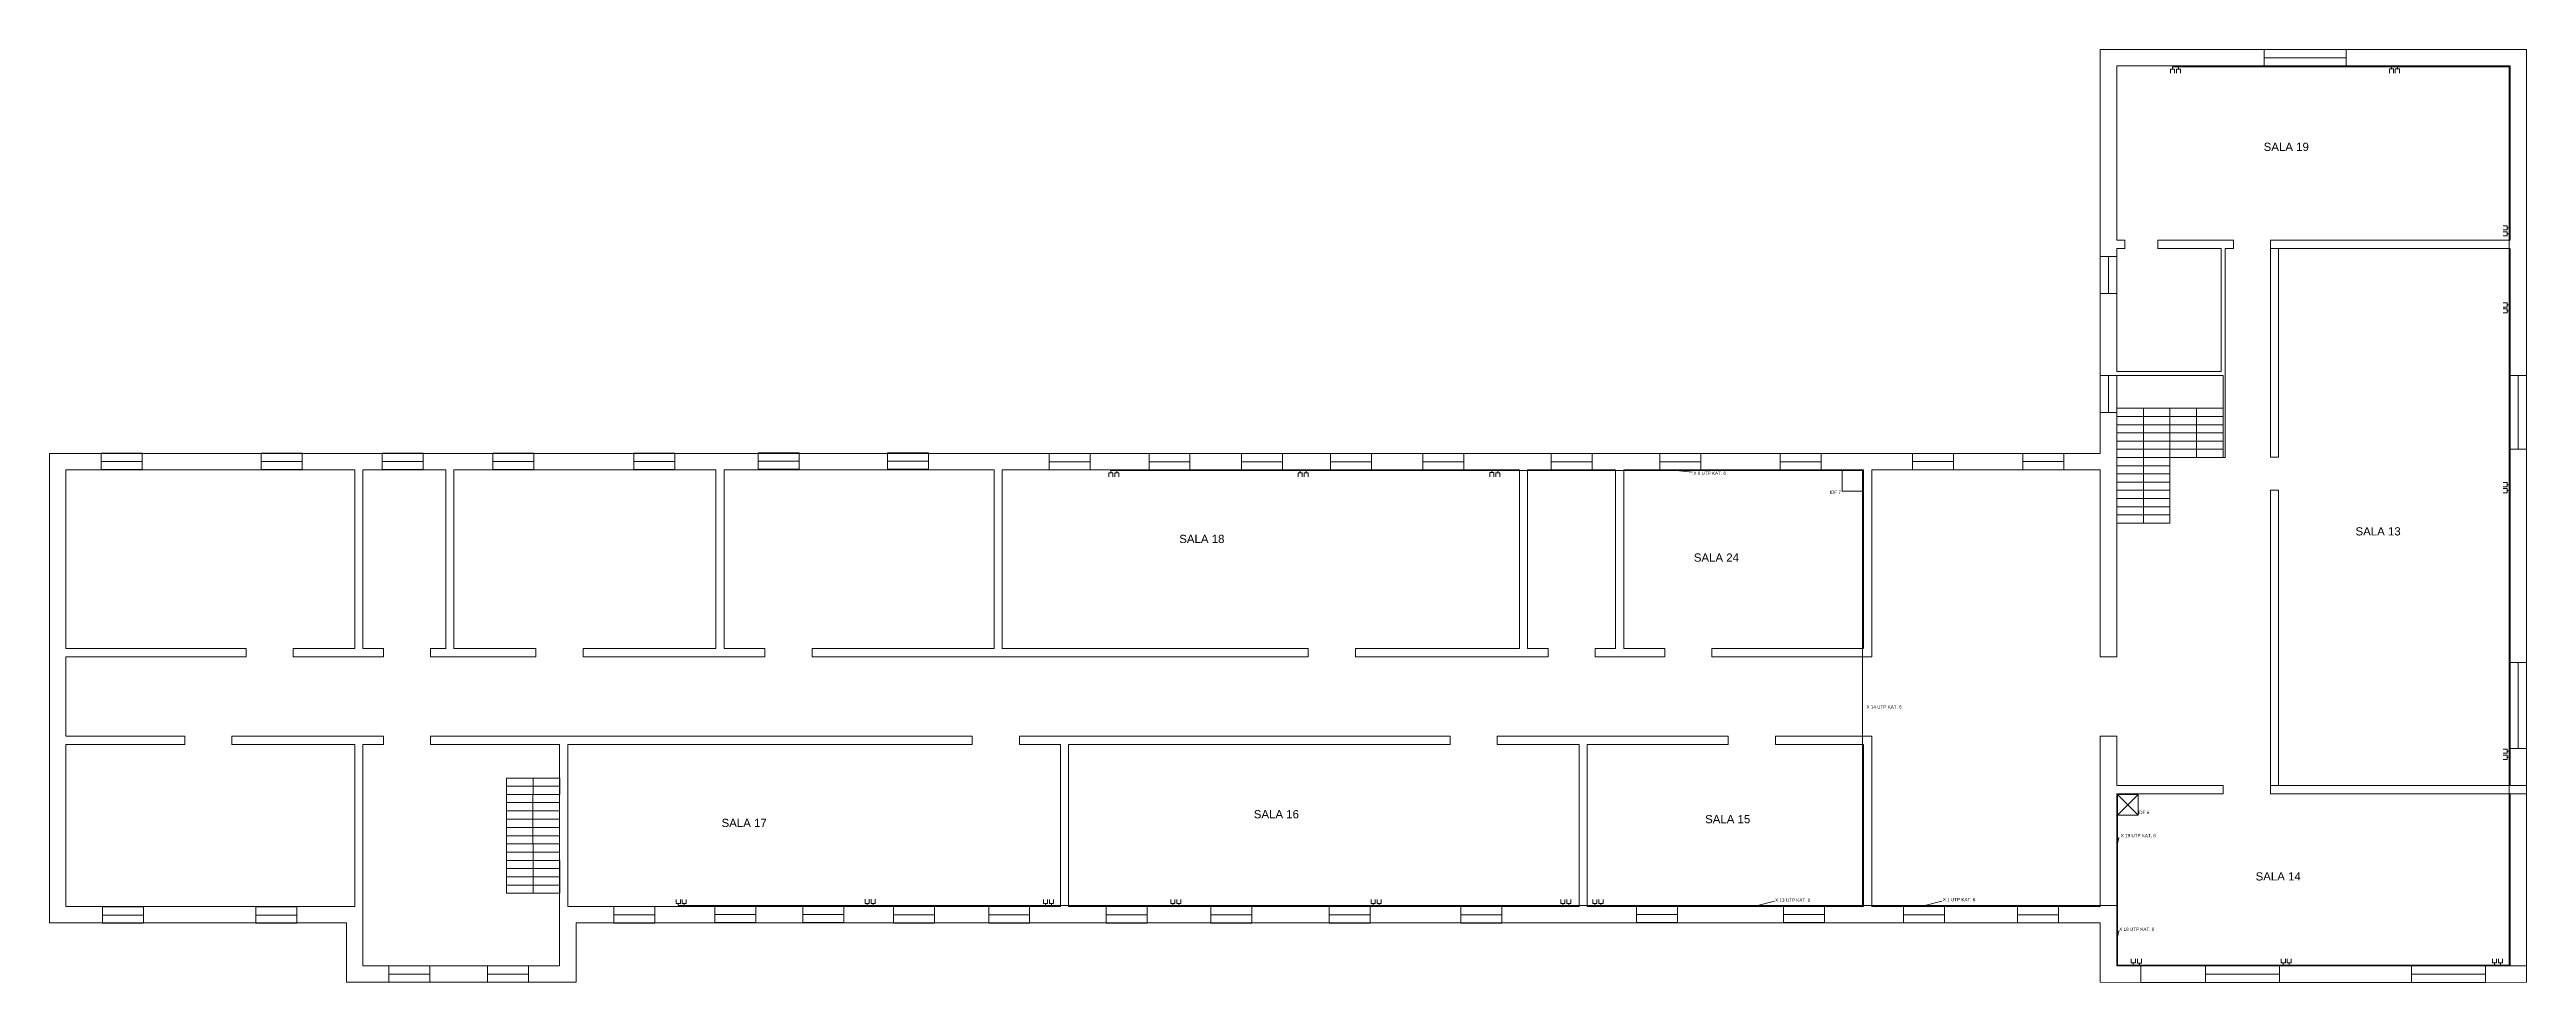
# Model space of a CAD drawing. Header units: inches. Extents: x -5055 to 990, y -2236 to 40.
import ezdxf
from ezdxf.enums import TextEntityAlignment as Align

# ---------------------------------------------------------------- set-up
doc = ezdxf.new("R2010")
doc.units = ezdxf.units.IN
doc.header["$MEASUREMENT"] = 0
doc.layers.get('0').update_dxf_attribs({"lineweight": 0})
for name, color, linetype, lineweight in [('Gniazda', 6, 'Continuous', 0), ('Gniazda - zarz.', 7, 'Continuous', 0), ('Gniazda ucz.', 3, 'Continuous', 0), ('Kable', 2, 'Continuous', 0), ('Nazwy', 5, 'Continuous', 0), ('okna', 252, 'Continuous', 0), ('Opisy', 254, 'Continuous', 0), ('Przewiercenia', 42, 'Continuous', 0), ('schody', 12, 'Continuous', 0), ('Szafy', 4, 'Continuous', 0)]:
    doc.layers.add(name, color=color, linetype=linetype, lineweight=lineweight)
doc.styles.get("Standard").update_dxf_attribs({"font": 'arial.ttf', "height": 8})

# ---------------------------------------------------------------- blocks, each defined once
blk = doc.blocks.new('VDRAWCLIP1613566371')
at = {"layer": 'schody'}
for p, q in [((0, 0), (0, 40)), ((0, 40), (65, 40)), ((65, 40), (65, 0))]:
    blk.add_line(p, q, dxfattribs=at)
blk = doc.blocks.new('VDRAWCLIP1613566429')
at = {"layer": 'schody'}
for p, q in [((0, 0), (0, 40)), ((0, 40), (65, 40)), ((0, 20), (65, 20)), ((65, 40), (130, 40)), ((65, 40), (65, 0)), ((65, 20), (130, 20))]:
    blk.add_line(p, q, dxfattribs=at)
blk.add_blockref('VDRAWCLIP1613566371', (65, 0), dxfattribs=at)
blk = doc.blocks.new('VDRAWCLIP1613566432')
at = {"layer": 'schody'}
for p, q in [((0, 0), (0, 40)), ((0, 40), (65, 40)), ((0, 20), (65, 20)), ((65, 40), (130, 40)), ((65, 40), (65, 0)), ((65, 20), (130, 20))]:
    blk.add_line(p, q, dxfattribs=at)
blk.add_blockref('VDRAWCLIP1613566371', (65, 0), dxfattribs=at)
blk = doc.blocks.new('VDRAWCLIP1613566557')
at = {"layer": 'schody'}
for p, q in [((65, 20), (0, 20)), ((0, 0), (130, 0)), ((65, 20), (65, 0)), ((130, 20), (65, 20))]:
    blk.add_line(p, q, dxfattribs=at)
blk = doc.blocks.new('VDRAWCLIP1613568537')
for p, q in [((0, 0), (0, 40)), ((0, 40), (158, 40)), ((660, 40), (338, 40)), ((900, 40), (840, 40))]:
    blk.add_line(p, q)
at = {"layer": 'okna'}
for p, q in [((338, 40), (158, 40)), ((158, 40), (158, 0)), ((158, 20), (338, 20)), ((158, 0), (338, 0)), ((338, 0), (338, 40)), ((720, 40), (660, 40)), ((660, 40), (660, 0)), ((660, 20), (840, 20)), ((660, 0), (840, 0)), ((840, 40), (720, 40)), ((720, 40), (840, 40)), ((840, 0), (840, 40))]:
    blk.add_line(p, q, dxfattribs=at)
blk = doc.blocks.new('VDRAWCLIP1613568573')
blk.add_blockref('VDRAWCLIP1613568537', (0, 0))
blk = doc.blocks.new('VDRAWCLIP1614173128')
at = {"layer": 'okna'}
for p, q in [((100, 40), (0, 40)), ((0, 40), (0, 0)), ((0, 40), (0, 20)), ((0, 20), (100, 20)), ((0, 0), (100, 0)), ((100, 0), (100, 40))]:
    blk.add_line(p, q, dxfattribs=at)
blk = doc.blocks.new('VDRAWCLIP1614173134')
at = {"layer": 'okna'}
for p, q in [((100, 40), (0, 40)), ((0, 40), (0, 0)), ((0, 40), (0, 20)), ((0, 20), (100, 20)), ((0, 0), (100, 0)), ((100, 0), (100, 40))]:
    blk.add_line(p, q, dxfattribs=at)
blk = doc.blocks.new('VDRAWCLIP1614173140')
at = {"layer": 'okna'}
for p, q in [((100, 40), (0, 40)), ((0, 40), (0, 0)), ((0, 40), (0, 20)), ((0, 20), (100, 20)), ((0, 0), (100, 0)), ((100, 0), (100, 40))]:
    blk.add_line(p, q, dxfattribs=at)
blk = doc.blocks.new('VDRAWCLIP1614173146')
at = {"layer": 'okna'}
for p, q in [((100, 40), (0, 40)), ((0, 40), (0, 0)), ((0, 40), (0, 20)), ((0, 20), (100, 20)), ((0, 0), (100, 0)), ((100, 0), (100, 40))]:
    blk.add_line(p, q, dxfattribs=at)
blk = doc.blocks.new('VDRAWCLIP1614173152')
at = {"layer": 'okna'}
for p, q in [((100, 40), (0, 40)), ((0, 40), (0, 0)), ((0, 40), (0, 20)), ((0, 20), (100, 20)), ((0, 0), (100, 0)), ((100, 0), (100, 40))]:
    blk.add_line(p, q, dxfattribs=at)
blk = doc.blocks.new('VDRAWCLIP1614173154')
at = {"layer": 'okna'}
for p, q in [((100, 40), (0, 40)), ((0, 40), (0, 0)), ((0, 40), (0, 20)), ((0, 20), (100, 20)), ((0, 0), (100, 0)), ((100, 0), (100, 40))]:
    blk.add_line(p, q, dxfattribs=at)
blk = doc.blocks.new('VDRAWCLIP1614173162')
at = {"layer": 'okna'}
for p, q in [((100, 40), (0, 40)), ((0, 40), (0, 0)), ((0, 40), (0, 20)), ((0, 20), (100, 20)), ((0, 0), (100, 0)), ((100, 0), (100, 40))]:
    blk.add_line(p, q, dxfattribs=at)
blk = doc.blocks.new('VDRAWCLIP1614173165')
at = {"layer": 'okna'}
for p, q in [((100, 40), (0, 40)), ((0, 40), (0, 0)), ((0, 40), (0, 20)), ((0, 20), (100, 20)), ((0, 0), (100, 0)), ((100, 0), (100, 40))]:
    blk.add_line(p, q, dxfattribs=at)
blk = doc.blocks.new('VDRAWCLIP1614173167')
at = {"layer": 'okna'}
for p, q in [((100, 40), (0, 40)), ((0, 40), (0, 0)), ((0, 40), (0, 20)), ((0, 20), (100, 20)), ((0, 0), (100, 0)), ((100, 0), (100, 40))]:
    blk.add_line(p, q, dxfattribs=at)
blk = doc.blocks.new('VDRAWCLIP1614173170')
at = {"layer": 'okna'}
for p, q in [((100, 40), (0, 40)), ((0, 40), (0, 0)), ((0, 40), (0, 20)), ((0, 20), (100, 20)), ((0, 0), (100, 0)), ((100, 0), (100, 40))]:
    blk.add_line(p, q, dxfattribs=at)
blk = doc.blocks.new('VDRAWCLIP1614173174')
at = {"layer": 'okna'}
for p, q in [((100, 40), (0, 40)), ((0, 40), (0, 0)), ((0, 40), (0, 20)), ((0, 20), (100, 20)), ((0, 0), (100, 0)), ((100, 0), (100, 40))]:
    blk.add_line(p, q, dxfattribs=at)
blk = doc.blocks.new('VDRAWCLIP1614173180')
at = {"layer": 'okna'}
for p, q in [((100, 40), (0, 40)), ((0, 40), (0, 0)), ((0, 40), (0, 20)), ((0, 20), (100, 20)), ((0, 0), (100, 0)), ((100, 0), (100, 40))]:
    blk.add_line(p, q, dxfattribs=at)
blk = doc.blocks.new('VDRAWCLIP1614173185')
at = {"layer": 'okna'}
for p, q in [((100, 40), (0, 40)), ((0, 40), (0, 0)), ((0, 40), (0, 20)), ((0, 20), (100, 20)), ((0, 0), (100, 0)), ((100, 0), (100, 40))]:
    blk.add_line(p, q, dxfattribs=at)
blk = doc.blocks.new('VDRAWCLIP1614173191')
at = {"layer": 'okna'}
for p, q in [((100, 40), (0, 40)), ((0, 40), (0, 0)), ((0, 40), (0, 20)), ((0, 20), (100, 20)), ((0, 0), (100, 0)), ((100, 0), (100, 40))]:
    blk.add_line(p, q, dxfattribs=at)
blk = doc.blocks.new('VDRAWCLIP1614173199')
at = {"layer": 'okna'}
for p, q in [((100, 40), (0, 40)), ((0, 40), (0, 0)), ((0, 40), (0, 20)), ((0, 20), (100, 20)), ((0, 0), (100, 0)), ((100, 0), (100, 40))]:
    blk.add_line(p, q, dxfattribs=at)
blk = doc.blocks.new('VDRAWCLIP1614173207')
at = {"layer": 'okna'}
for p, q in [((100, 40), (0, 40)), ((0, 40), (0, 0)), ((0, 40), (0, 20)), ((0, 20), (100, 20)), ((0, 0), (100, 0)), ((100, 0), (100, 40))]:
    blk.add_line(p, q, dxfattribs=at)
blk = doc.blocks.new('VDRAWCLIP1614173209')
at = {"layer": 'okna'}
for p, q in [((100, 40), (0, 40)), ((0, 40), (0, 0)), ((0, 40), (0, 20)), ((0, 20), (100, 20)), ((0, 0), (100, 0)), ((100, 0), (100, 40))]:
    blk.add_line(p, q, dxfattribs=at)
blk = doc.blocks.new('VDRAWCLIP1614173225')
at = {"layer": 'okna'}
for p, q in [((100, 40), (0, 40)), ((0, 40), (0, 0)), ((0, 40), (0, 20)), ((0, 20), (100, 20)), ((0, 0), (100, 0)), ((100, 0), (100, 40))]:
    blk.add_line(p, q, dxfattribs=at)
blk = doc.blocks.new('VDRAWCLIP1614173229')
at = {"layer": 'okna'}
for p, q in [((100, 40), (0, 40)), ((0, 40), (0, 0)), ((0, 40), (0, 20)), ((0, 20), (100, 20)), ((0, 0), (100, 0)), ((100, 0), (100, 40))]:
    blk.add_line(p, q, dxfattribs=at)
blk = doc.blocks.new('VDRAWCLIP1614173236')
at = {"layer": 'okna'}
for p, q in [((100, 40), (0, 40)), ((0, 40), (0, 0)), ((0, 40), (0, 20)), ((0, 20), (100, 20)), ((0, 0), (100, 0)), ((100, 0), (100, 40))]:
    blk.add_line(p, q, dxfattribs=at)
blk = doc.blocks.new('VDRAWCLIP1614173238')
at = {"layer": 'okna'}
for p, q in [((100, 40), (0, 40)), ((0, 40), (0, 0)), ((0, 40), (0, 20)), ((0, 20), (100, 20)), ((0, 0), (100, 0)), ((100, 0), (100, 40))]:
    blk.add_line(p, q, dxfattribs=at)
blk = doc.blocks.new('VDRAWCLIP1614173241')
at = {"layer": 'okna'}
for p, q in [((100, 40), (0, 40)), ((0, 40), (0, 0)), ((0, 40), (0, 20)), ((0, 20), (100, 20)), ((0, 0), (100, 0)), ((100, 0), (100, 40))]:
    blk.add_line(p, q, dxfattribs=at)
blk = doc.blocks.new('VDRAWCLIP1614173243')
at = {"layer": 'okna'}
for p, q in [((100, 40), (0, 40)), ((0, 40), (0, 0)), ((0, 40), (0, 20)), ((0, 20), (100, 20)), ((0, 0), (100, 0)), ((100, 0), (100, 40))]:
    blk.add_line(p, q, dxfattribs=at)
blk = doc.blocks.new('VDRAWCLIP1614173246')
at = {"layer": 'okna'}
for p, q in [((100, 40), (0, 40)), ((0, 40), (0, 0)), ((0, 40), (0, 20)), ((0, 20), (100, 20)), ((0, 0), (100, 0)), ((100, 0), (100, 40))]:
    blk.add_line(p, q, dxfattribs=at)
blk = doc.blocks.new('VDRAWCLIP1614173250')
at = {"layer": 'okna'}
for p, q in [((100, 40), (0, 40)), ((0, 40), (0, 0)), ((0, 40), (0, 20)), ((0, 20), (100, 20)), ((0, 0), (100, 0)), ((100, 0), (100, 40))]:
    blk.add_line(p, q, dxfattribs=at)
blk = doc.blocks.new('VDRAWCLIP1614173252')
at = {"layer": 'okna'}
for p, q in [((100, 40), (0, 40)), ((0, 40), (0, 0)), ((0, 40), (0, 20)), ((0, 20), (100, 20)), ((0, 0), (100, 0)), ((100, 0), (100, 40))]:
    blk.add_line(p, q, dxfattribs=at)
blk = doc.blocks.new('VDRAWCLIP1614173255')
at = {"layer": 'okna'}
for p, q in [((100, 40), (0, 40)), ((0, 40), (0, 0)), ((0, 40), (0, 20)), ((0, 20), (100, 20)), ((0, 0), (100, 0)), ((100, 0), (100, 40))]:
    blk.add_line(p, q, dxfattribs=at)
blk = doc.blocks.new('VDRAWCLIP1614173257')
at = {"layer": 'okna'}
for p, q in [((100, 40), (0, 40)), ((0, 40), (0, 0)), ((0, 40), (0, 20)), ((0, 20), (100, 20)), ((0, 0), (100, 0)), ((100, 0), (100, 40))]:
    blk.add_line(p, q, dxfattribs=at)
blk = doc.blocks.new('VDRAWCLIP1614173260')
at = {"layer": 'okna'}
for p, q in [((100, 40), (0, 40)), ((0, 40), (0, 0)), ((0, 40), (0, 20)), ((0, 20), (100, 20)), ((0, 0), (100, 0)), ((100, 0), (100, 40))]:
    blk.add_line(p, q, dxfattribs=at)
blk = doc.blocks.new('VDRAWCLIP1614173265')
at = {"layer": 'okna'}
for p, q in [((100, 40), (0, 40)), ((0, 40), (0, 0)), ((0, 40), (0, 20)), ((0, 20), (100, 20)), ((0, 0), (100, 0)), ((100, 0), (100, 40))]:
    blk.add_line(p, q, dxfattribs=at)
blk = doc.blocks.new('VDRAWCLIP1614173267')
at = {"layer": 'okna'}
for p, q in [((100, 40), (0, 40)), ((0, 40), (0, 0)), ((0, 40), (0, 20)), ((0, 20), (100, 20)), ((0, 0), (100, 0)), ((100, 0), (100, 40))]:
    blk.add_line(p, q, dxfattribs=at)
blk = doc.blocks.new('VDRAWCLIP1614173272')
at = {"layer": 'okna'}
for p, q in [((100, 40), (0, 40)), ((0, 40), (0, 0)), ((0, 40), (0, 20)), ((0, 20), (100, 20)), ((0, 0), (100, 0)), ((100, 0), (100, 40))]:
    blk.add_line(p, q, dxfattribs=at)
blk = doc.blocks.new('VDRAWCLIP1614173273')
at = {"layer": 'okna'}
for p, q in [((100, 40), (0, 40)), ((0, 40), (0, 0)), ((0, 40), (0, 20)), ((0, 20), (100, 20)), ((0, 0), (100, 0)), ((100, 0), (100, 40))]:
    blk.add_line(p, q, dxfattribs=at)
blk = doc.blocks.new('VDRAWCLIP1614173275')
at = {"layer": 'okna'}
for p, q in [((100, 40), (0, 40)), ((0, 40), (0, 0)), ((0, 40), (0, 20)), ((0, 20), (100, 20)), ((0, 0), (100, 0)), ((100, 0), (100, 40))]:
    blk.add_line(p, q, dxfattribs=at)
blk = doc.blocks.new('VDRAWCLIP1614173326')
at = {"layer": 'schody'}
blk.add_blockref('VDRAWCLIP1613566432', (0, 0), dxfattribs=at)
blk = doc.blocks.new('VDRAWCLIP1614173332')
at = {"layer": 'schody'}
blk.add_blockref('VDRAWCLIP1613566432', (0, 0), dxfattribs=at)
blk = doc.blocks.new('VDRAWCLIP1614173340')
at = {"layer": 'schody'}
blk.add_blockref('VDRAWCLIP1613566432', (0, 0), dxfattribs=at)
blk = doc.blocks.new('VDRAWCLIP1614173346')
at = {"layer": 'schody'}
blk.add_blockref('VDRAWCLIP1613566432', (0, 0), dxfattribs=at)
blk = doc.blocks.new('VDRAWCLIP1614173351')
at = {"layer": 'schody'}
blk.add_blockref('VDRAWCLIP1613566432', (0, 0), dxfattribs=at)
blk = doc.blocks.new('VDRAWCLIP1614173364')
at = {"layer": 'schody'}
blk.add_blockref('VDRAWCLIP1613566432', (0, 0), dxfattribs=at)
blk = doc.blocks.new('VDRAWCLIP1614173375')
at = {"layer": 'schody'}
blk.add_blockref('VDRAWCLIP1613566432', (0, 0), dxfattribs=at)
blk = doc.blocks.new('VDRAWCLIP1614173412')
at = {"layer": 'schody'}
blk.add_line((0, 0), (65, 0), dxfattribs=at)
blk = doc.blocks.new('VDRAWCLIP1614173415')
at = {"layer": 'schody'}
blk.add_line((0, 0), (65, 0), dxfattribs=at)
blk = doc.blocks.new('VDRAWCLIP1617798703')
at = {"layer": 'Gniazda', "linetype": 'Continuous', "lineweight": 0}
for p, q in [((0, 5), (0, 15)), ((5, 5), (0, 5)), ((5, 5), (5, 0)), ((5, 5), (10, 5)), ((10, 5), (10, 15))]:
    blk.add_line(p, q, dxfattribs=at)
blk = doc.blocks.new('VDRAWCLIP1617798856')
at = {"layer": 'Gniazda', "linetype": 'Continuous'}
blk.add_blockref('VDRAWCLIP1617798703', (0, 0), dxfattribs=at)
blk = doc.blocks.new('VDRAWCLIP1617798883')
at = {"layer": 'Gniazda', "linetype": 'Continuous'}
for name, p in [('VDRAWCLIP1617798703', (0, 0.1)), ('VDRAWCLIP1617798856', (14.9, 0))]:
    blk.add_blockref(name, p, dxfattribs=at)
blk = doc.blocks.new('VDRAWCLIP1617955138')
at = {"layer": 'Gniazda', "linetype": 'Continuous'}
blk.add_blockref('VDRAWCLIP1617798883', (0, 0), dxfattribs=at)
blk = doc.blocks.new('VDRAWCLIP1617955368')
at = {"layer": 'Gniazda ucz.', "linetype": 'Continuous'}
blk.add_blockref('VDRAWCLIP1617955138', (0, 0), dxfattribs=at)
blk = doc.blocks.new('VDRAWCLIP1617955438')
at = {"layer": 'Gniazda ucz.', "linetype": 'Continuous'}
blk.add_blockref('VDRAWCLIP1617955368', (0, 0), dxfattribs=at)
blk = doc.blocks.new('VDRAWCLIP1617955583')
at = {"layer": 'Gniazda ucz.', "linetype": 'Continuous', "rotation": 179.999999999987}
blk.add_blockref('VDRAWCLIP1617955438', (24.9, 15.1), dxfattribs=at)
blk = doc.blocks.new('VDRAWCLIP1617956044')
at = {"layer": 'Gniazda', "linetype": 'Continuous', "rotation": 180}
blk.add_blockref('VDRAWCLIP1617955583', (24.9, 15.1), dxfattribs=at)
blk = doc.blocks.new('VDRAWCLIP1617956170')
at = {"layer": 'Szafy', "rotation": 180}
blk.add_blockref('VDRAWCLIP1617956044', (24.9, 15.1), dxfattribs=at)
blk = doc.blocks.new('VDRAWCLIP1617956180')
at = {"layer": 'Szafy'}
blk.add_blockref('VDRAWCLIP1617956170', (0, 0), dxfattribs=at)
blk = doc.blocks.new('VDRAWCLIP1617956200')
at = {"layer": 'Szafy', "rotation": 180}
blk.add_blockref('VDRAWCLIP1617956180', (24.9, 15.1), dxfattribs=at)
blk = doc.blocks.new('VDRAWCLIP1617956208')
at = {"layer": 'Szafy', "rotation": 180}
blk.add_blockref('VDRAWCLIP1617956180', (24.9, 15.1), dxfattribs=at)
blk = doc.blocks.new('VDRAWCLIP1617956219')
at = {"layer": 'Szafy', "rotation": 180}
blk.add_blockref('VDRAWCLIP1617956180', (24.9, 15.1), dxfattribs=at)
blk = doc.blocks.new('VDRAWCLIP1617956248')
at = {"layer": 'Szafy', "rotation": 180}
blk.add_blockref('VDRAWCLIP1617956180', (24.9, 15.1), dxfattribs=at)
blk = doc.blocks.new('VDRAWCLIP1617956258')
at = {"layer": 'Szafy', "rotation": 180}
blk.add_blockref('VDRAWCLIP1617956248', (24.9, 15.1), dxfattribs=at)
blk = doc.blocks.new('VDRAWCLIP1617956268')
at = {"layer": 'Szafy'}
blk.add_blockref('VDRAWCLIP1617956170', (0, 0), dxfattribs=at)
blk = doc.blocks.new('VDRAWCLIP1617956288')
at = {"layer": 'Szafy', "rotation": 270.0000000000008}
blk.add_blockref('VDRAWCLIP1617956268', (0, 24.9), dxfattribs=at)
blk = doc.blocks.new('VDRAWCLIP1617956296')
at = {"layer": 'Szafy', "rotation": 270.0000000000008}
blk.add_blockref('VDRAWCLIP1617956268', (0, 24.9), dxfattribs=at)
blk = doc.blocks.new('VDRAWCLIP1617955806')
at = {"layer": 'Gniazda - zarz.', "linetype": 'Continuous', "lineweight": 0}
for p, q in [((0, 5), (0, 15)), ((10, 5), (0, 5)), ((5, 0), (5, 5)), ((10, 5), (10, 15))]:
    blk.add_line(p, q, dxfattribs=at)
blk = doc.blocks.new('VDRAWCLIP1617955803')
at = {"layer": 'Gniazda - zarz.', "linetype": 'Continuous', "lineweight": 0}
for p, q in [((0, 5), (0, 15)), ((10, 5), (0, 5)), ((5, 0), (5, 5)), ((10, 5), (10, 15))]:
    blk.add_line(p, q, dxfattribs=at)
blk = doc.blocks.new('VDRAWCLIP1617955841')
at = {"layer": 'Gniazda - zarz.', "linetype": 'Continuous'}
for name, p in [('VDRAWCLIP1617955803', (0, 0.1)), ('VDRAWCLIP1617955806', (15.1, 0))]:
    blk.add_blockref(name, p, dxfattribs=at)
blk = doc.blocks.new('VDRAWCLIP1617956347')
at = {"layer": 'Gniazda - zarz.', "linetype": 'Continuous'}
blk.add_blockref('VDRAWCLIP1617955841', (0, 0), dxfattribs=at)
blk = doc.blocks.new('VDRAWCLIP1617954900')
at = {"layer": 'Gniazda ucz.', "linetype": 'Continuous', "lineweight": 0}
for p, q in [((0, 5), (0, 15)), ((5, 5), (0, 5)), ((0, 5), (10, 5)), ((5, 0), (5, 5)), ((10, 5), (10, 15))]:
    blk.add_line(p, q, dxfattribs=at)
blk = doc.blocks.new('VDRAWCLIP1617954937')
at = {"layer": 'Gniazda ucz.', "linetype": 'Continuous', "lineweight": 0}
for p, q in [((14.5, 5), (14.5, 15)), ((19.5, 5), (14.5, 5)), ((14.5, 5), (24.5, 5)), ((19.5, 0), (19.5, 5)), ((24.5, 5), (24.5, 15))]:
    blk.add_line(p, q, dxfattribs=at)
at = {"layer": 'Gniazda ucz.', "linetype": 'Continuous'}
blk.add_blockref('VDRAWCLIP1617954900', (0, 0), dxfattribs=at)
blk = doc.blocks.new('VDRAWCLIP1617954952')
at = {"layer": 'Gniazda ucz.', "linetype": 'Continuous'}
blk.add_blockref('VDRAWCLIP1617954937', (0, 0), dxfattribs=at)
blk = doc.blocks.new('VDRAWCLIP1617956405')
at = {"layer": 'Gniazda ucz.', "linetype": 'Continuous'}
blk.add_blockref('VDRAWCLIP1617954952', (0, 0), dxfattribs=at)
blk = doc.blocks.new('VDRAWCLIP1617956410')
at = {"layer": 'Gniazda ucz.', "linetype": 'Continuous'}
blk.add_blockref('VDRAWCLIP1617954952', (0, 0), dxfattribs=at)
blk = doc.blocks.new('VDRAWCLIP1617956417')
at = {"layer": 'Gniazda ucz.', "linetype": 'Continuous'}
blk.add_blockref('VDRAWCLIP1617954952', (0, 0), dxfattribs=at)
blk = doc.blocks.new('VDRAWCLIP1617956426')
at = {"layer": 'Gniazda ucz.', "linetype": 'Continuous'}
blk.add_blockref('VDRAWCLIP1617954952', (0, 0), dxfattribs=at)
blk = doc.blocks.new('VDRAWCLIP1617956432')
at = {"layer": 'Gniazda ucz.', "linetype": 'Continuous'}
blk.add_blockref('VDRAWCLIP1617954952', (0, 0), dxfattribs=at)
blk = doc.blocks.new('VDRAWCLIP1617956435')
at = {"layer": 'Gniazda ucz.', "linetype": 'Continuous'}
blk.add_blockref('VDRAWCLIP1617954952', (0, 0), dxfattribs=at)
blk = doc.blocks.new('VDRAWCLIP1617956439')
at = {"layer": 'Gniazda ucz.', "linetype": 'Continuous'}
blk.add_blockref('VDRAWCLIP1617954952', (0, 0), dxfattribs=at)
blk = doc.blocks.new('VDRAWCLIP1617956456')
at = {"layer": 'Szafy', "rotation": 90}
blk.add_blockref('VDRAWCLIP1617956439', (15, 0), dxfattribs=at)
blk = doc.blocks.new('VDRAWCLIP1617956465')
at = {"layer": 'Szafy', "rotation": 90}
blk.add_blockref('VDRAWCLIP1617956439', (15, 0), dxfattribs=at)
blk = doc.blocks.new('VDRAWCLIP1617956472')
at = {"layer": 'Szafy', "rotation": 90}
blk.add_blockref('VDRAWCLIP1617956439', (15, 0), dxfattribs=at)
blk = doc.blocks.new('VDRAWCLIP1617956487')
at = {"layer": 'Szafy', "rotation": 90}
blk.add_blockref('VDRAWCLIP1617956472', (24.5, 0), dxfattribs=at)
blk = doc.blocks.new('VDRAWCLIP1617956492')
at = {"layer": 'Szafy', "rotation": 90}
blk.add_blockref('VDRAWCLIP1617956472', (24.5, 0), dxfattribs=at)
blk = doc.blocks.new('VDRAWCLIP1617956497')
at = {"layer": 'Szafy', "rotation": 90}
blk.add_blockref('VDRAWCLIP1617956472', (24.5, 0), dxfattribs=at)
blk = doc.blocks.new('VDRAWCLIP1617956507')
at = {"layer": 'Szafy', "rotation": 90}
blk.add_blockref('VDRAWCLIP1617956472', (24.5, 0), dxfattribs=at)
blk = doc.blocks.new('VDRAWCLIP1618073041')
at = {"layer": 'Opisy'}
blk.add_text('X 6 UTP KAT. 6', height=8, dxfattribs=at).set_placement((0, 0), align=Align.BOTTOM_LEFT)
blk = doc.blocks.new('VDRAWCLIP1618073062')
at = {"layer": 'Opisy'}
blk.add_line((3.2, 14.6), (0, 0), dxfattribs=at)
blk = doc.blocks.new('VDRAWCLIP1618073089')
at = {"layer": 'Opisy'}
blk.add_line((41.4, 10.6), (0, 0), dxfattribs=at)

msp = doc.modelspace()

# ---------------------------------------------------------------- linework, layer by layer
for p, q in [((-49.8, 39.5), (-49.8, -0.5)), ((-49.8, 39.5), (350.2, 39.5)), ((-49.8, 39.5), (-49.8, -945.5)), ((990.2, 39.5), (550.2, 39.5)), ((990.2, 39.5), (990.2, -0.5)), ((-49.8, -0.5), (-49.8, -425.5)), ((-9.8, -0.5), (-9.8, -425.5)), ((-9.8, -0.5), (350.2, -0.5)), ((950.2, -0.5), (550.2, -0.5)), ((950.2, -425.5), (950.2, -0.5)), ((990.2, -0.5), (990.2, -425.5)), ((-49.8, -425.5), (-49.8, -465.5)), ((-9.8, -465.5), (-49.8, -465.5)), ((-9.8, -425.5), (10.2, -425.5)), ((-9.8, -445.5), (-9.8, -465.5)), ((10.2, -445.5), (-9.8, -445.5)), ((10.2, -425.5), (10.2, -445.5)), ((90.2, -425.5), (125.2, -425.5)), ((90.2, -425.5), (90.2, -445.5)), ((90.2, -445.5), (125.2, -445.5)), ((125.2, -425.5), (245.2, -425.5)), ((125.2, -445.5), (245.2, -445.5)), ((245.2, -425.5), (245.2, -425.5)), ((245.2, -425.5), (255.2, -425.5)), ((245.2, -445.5), (245.2, -645.5)), ((255.2, -425.5), (275.2, -425.5)), ((255.2, -645.5), (255.2, -445.5)), ((275.2, -445.5), (255.2, -445.5)), ((275.2, -425.5), (275.2, -445.5)), ((365.2, -445.5), (365.2, -425.5)), ((365.2, -425.5), (410.2, -425.5)), ((365.2, -445.5), (410.2, -445.5)), ((365.2, -445.5), (385.2, -445.5)), ((365.2, -445.5), (365.2, -954.5)), ((385.2, -445.5), (385.2, -445.5)), ((385.2, -954.5), (385.2, -445.5)), ((950.2, -425.5), (410.2, -425.5)), ((410.2, -445.5), (950.2, -445.5)), ((950.2, -445.5), (950.2, -505.5)), ((990.2, -425.5), (990.2, -505.5)), ((950.2, -505.5), (950.2, -755.5)), ((990.2, -505.5), (990.2, -1755.5)), ((-49.8, -555.5), (-49.8, -555.5)), ((-49.8, -555.5), (-49.8, -745.5)), ((-9.8, -745.5), (-9.8, -555.5)), ((245.2, -715.5), (245.2, -645.5)), ((255.2, -715.5), (255.2, -645.5)), ((245.2, -745.5), (245.2, -715.5)), ((255.2, -715.5), (255.2, -745.5)), ((-49.8, -745.5), (-49.8, -755.5)), ((-9.8, -755.5), (-49.8, -755.5)), ((-9.8, -745.5), (245.2, -745.5)), ((0.2, -755.5), (-9.8, -755.5)), ((0.2, -755.5), (250.2, -755.5)), ((250.2, -955.5), (250.2, -755.5)), ((255.2, -745.5), (255.2, -755.5)), ((255.2, -755.5), (255.2, -955.5)), ((-9.8, -845.5), (-9.8, -1100.5)), ((-9.8, -855.5), (-9.8, -845.5)), ((120.2, -955.5), (120.2, -835.5)), ((250.2, -835.5), (250.2, -955.5)), ((-49.8, -945.5), (-5054.8, -945.5)), ((-5054.8, -2090.5), (-5054.8, -945.5)), ((-5054.8, -945.5), (-5014.8, -945.5)), ((255.2, -955.5), (250.2, -955.5)), ((365.2, -954.5), (385.2, -954.5)), ((950.2, -935.5), (950.2, -1455.5)), ((-5014.8, -985.5), (-4309.8, -985.5)), ((-5014.8, -1421.5), (-5014.8, -985.5)), ((-4309.8, -985.5), (-4309.8, -1421.5)), ((-4289.8, -1421.5), (-4289.8, -985.5)), ((-4087.8, -985.5), (-4289.8, -985.5)), ((-4087.8, -1421.5), (-4087.8, -985.5)), ((-4067.8, -985.5), (-4067.8, -1421.5)), ((-3428.7, -985.5), (-4067.8, -985.5)), ((-3428.7, -985.5), (-3428.8, -1421.5)), ((-3408.7, -985.5), (-3408.7, -1421.5)), ((-2749.7, -985.5), (-3408.7, -985.5)), ((-2749.7, -985.5), (-2749.7, -1421.5)), ((-2729.7, -985.5), (-2729.7, -1421.5)), ((-1467.7, -985.5), (-2729.7, -985.5)), ((-1467.7, -1421.5), (-1467.7, -985.5)), ((-1447.7, -985.5), (-1447.7, -1421.5)), ((-1232.7, -985.5), (-1447.7, -985.5)), ((-1232.7, -1421.5), (-1232.7, -985.5)), ((-627.7, -985.5), (-1212.7, -985.5)), ((-1212.7, -985.5), (-1212.7, -1421.5)), ((-627.7, -985.5), (-914.7, -985.5)), ((-627.7, -1421.5), (-627.7, -985.5)), ((-607.7, -1441.5), (-607.7, -985.5)), ((-607.7, -985.5), (-49.8, -985.5)), ((-49.8, -985.5), (-49.8, -1100.5)), ((365.2, -1755.5), (365.2, -1035.5)), ((365.2, -1035.5), (385.2, -1035.5)), ((385.2, -1035.5), (385.2, -1755.5)), ((-49.8, -1100.5), (-49.8, -1140.5)), ((-49.8, -1140.5), (-49.8, -1200.5)), ((-9.8, -1140.5), (-9.8, -1100.5)), ((-9.8, -1200.5), (-9.8, -1140.5)), ((-49.8, -1441.5), (-49.8, -1200.5)), ((-9.8, -1441.5), (-9.8, -1200.5)), ((-4574.8, -1421.5), (-5014.8, -1421.5)), ((-4574.8, -1441.5), (-5014.8, -1441.5)), ((-5014.8, -1635.5), (-5014.8, -1441.5)), ((-4574.8, -1441.5), (-4574.8, -1421.5)), ((-4459.8, -1441.5), (-4459.8, -1421.5)), ((-4459.8, -1421.5), (-4309.8, -1421.5)), ((-4309.8, -1441.5), (-4459.8, -1441.5)), ((-4309.8, -1441.5), (-4289.8, -1441.5)), ((-4239.8, -1421.5), (-4289.8, -1421.5)), ((-4289.8, -1441.5), (-4239.8, -1441.5)), ((-4239.8, -1441.5), (-4239.8, -1421.5)), ((-4124.8, -1441.5), (-4124.8, -1421.5)), ((-4124.8, -1421.5), (-4087.8, -1421.5)), ((-4124.8, -1441.5), (-4087.8, -1441.5)), ((-4087.8, -1441.5), (-4067.8, -1441.5)), ((-3867.8, -1421.5), (-4067.8, -1421.5)), ((-4067.8, -1441.5), (-3867.8, -1441.5)), ((-3867.8, -1441.5), (-3867.8, -1421.5)), ((-3752.8, -1441.5), (-3752.8, -1421.5)), ((-3752.8, -1421.5), (-3428.8, -1421.5)), ((-3752.8, -1441.5), (-3428.7, -1441.5)), ((-3428.7, -1441.5), (-3308.7, -1441.5)), ((-3308.7, -1421.5), (-3408.7, -1421.5)), ((-3308.7, -1441.5), (-3308.7, -1421.5)), ((-3193.7, -1441.5), (-3193.7, -1421.5)), ((-3193.7, -1421.5), (-2749.7, -1421.5)), ((-2749.7, -1441.5), (-3193.7, -1441.5)), ((-2729.7, -1441.5), (-2749.7, -1441.5)), ((-1982.7, -1421.5), (-2729.7, -1421.5)), ((-1982.7, -1441.5), (-2729.7, -1441.5)), ((-1982.7, -1441.5), (-1982.7, -1421.5)), ((-1867.7, -1441.5), (-1867.7, -1421.5)), ((-1867.7, -1421.5), (-1467.7, -1421.5)), ((-1467.7, -1441.5), (-1867.7, -1441.5)), ((-1867.7, -1441.5), (-1847.7, -1441.5)), ((-1447.7, -1441.5), (-1467.7, -1441.5)), ((-1397.7, -1421.5), (-1447.7, -1421.5)), ((-1397.7, -1441.5), (-1447.7, -1441.5)), ((-1397.7, -1441.5), (-1397.7, -1421.5)), ((-1282.7, -1441.5), (-1282.7, -1421.5)), ((-1282.7, -1421.5), (-1232.7, -1421.5)), ((-1232.7, -1441.5), (-1282.7, -1441.5)), ((-1212.7, -1441.5), (-1232.7, -1441.5)), ((-1112.7, -1421.5), (-1212.7, -1421.5)), ((-1212.7, -1441.5), (-1112.7, -1441.5)), ((-1112.7, -1441.5), (-1112.7, -1421.5)), ((-997.7, -1441.5), (-997.7, -1421.5)), ((-997.7, -1421.5), (-627.7, -1421.5)), ((-997.7, -1441.5), (-627.7, -1441.5)), ((-607.7, -1441.5), (-627.7, -1441.5)), ((-9.8, -1441.5), (-49.8, -1441.5)), ((-4724.8, -1635.5), (-5014.8, -1635.5)), ((-4724.8, -1655.5), (-5014.8, -1655.5)), ((-5014.8, -1655.5), (-5014.8, -2050.5)), ((-4724.8, -1635.5), (-4724.8, -1655.5)), ((-4309.8, -1635.5), (-4609.8, -1635.5)), ((-4609.8, -1635.5), (-4609.8, -1655.5)), ((-4609.8, -1655.5), (-4309.8, -1655.5)), ((-4309.8, -1635.5), (-4289.8, -1635.5)), ((-4309.8, -2050.5), (-4309.8, -1655.5)), ((-4289.8, -1635.5), (-4239.8, -1635.5)), ((-4289.8, -1655.5), (-4289.8, -2195.5)), ((-4239.8, -1655.5), (-4289.8, -1655.5)), ((-4239.8, -1635.5), (-4239.8, -1655.5)), ((-4124.8, -1635.5), (-3809.8, -1635.5)), ((-4124.8, -1635.5), (-4124.8, -1655.5)), ((-4124.8, -1655.5), (-3809.8, -1655.5)), ((-3809.8, -1635.5), (-3789.8, -1635.5)), ((-3809.8, -1655.5), (-3809.8, -2195.5)), ((-3789.8, -1635.5), (-2802.8, -1635.5)), ((-2802.8, -1655.5), (-3789.8, -1655.5)), ((-3789.8, -1655.5), (-3789.8, -2050.5)), ((-2802.8, -1635.5), (-2802.8, -1655.5)), ((-2802.8, -1655.5), (-2802.8, -1655.5)), ((-2587.8, -1635.5), (-2687.8, -1635.5)), ((-2687.8, -1635.5), (-2687.8, -1655.5)), ((-2687.8, -1655.5), (-2587.8, -1655.5)), ((-2567.8, -1635.5), (-2587.8, -1635.5)), ((-2587.8, -2050.5), (-2587.8, -1655.5)), ((-1636.8, -1635.5), (-2567.8, -1635.5)), ((-1636.8, -1655.5), (-2567.8, -1655.5)), ((-2567.8, -1655.5), (-2567.8, -2050.5)), ((-1636.8, -1635.5), (-1636.8, -1655.5)), ((-1321.8, -1635.5), (-1521.8, -1635.5)), ((-1521.8, -1635.5), (-1521.8, -1655.5)), ((-1521.8, -1655.5), (-1321.8, -1655.5)), ((-1301.8, -1635.5), (-1321.8, -1635.5)), ((-1321.8, -2050.5), (-1321.8, -1655.5)), ((-957.8, -1635.5), (-1301.8, -1635.5)), ((-957.8, -1655.5), (-1301.8, -1655.5)), ((-1301.8, -1655.5), (-1301.8, -2050.5)), ((-957.8, -1635.5), (-957.8, -1655.5)), ((-727.8, -1635.5), (-842.8, -1635.5)), ((-842.8, -1635.5), (-842.8, -1655.5)), ((-842.8, -1655.5), (-627.8, -1655.5)), ((-627.8, -1635.5), (-727.8, -1635.5)), ((-607.8, -1635.5), (-627.8, -1635.5)), ((-627.8, -2050.5), (-627.8, -1655.5)), ((-607.8, -1635.5), (-607.8, -2050.5)), ((-49.8, -1635.5), (-9.8, -1635.5)), ((-49.8, -1755.5), (-49.8, -1635.5)), ((-9.8, -1635.5), (-9.8, -1755.5)), ((950.2, -1755.5), (950.2, -1665.5)), ((-49.8, -1755.5), (-49.8, -1775.5)), ((-49.8, -1775.5), (-49.8, -2050.5)), ((250.2, -1755.5), (-9.8, -1755.5)), ((-9.8, -1775.5), (250.2, -1775.5)), ((-9.8, -1775.5), (-9.8, -2195.5)), ((250.2, -1775.5), (250.2, -1755.5)), ((950.2, -1755.5), (365.2, -1755.5)), ((365.2, -1775.5), (365.2, -1755.5)), ((405.2, -1775.5), (365.2, -1775.5)), ((990.2, -1775.5), (405.2, -1775.5)), ((990.2, -1755.5), (950.2, -1755.5)), ((950.2, -1775.5), (950.2, -2195.5)), ((950.2, -1775.5), (950.2, -2195.5)), ((950.2, -1775.5), (950.2, -2195.5)), ((990.2, -1755.5), (990.2, -1775.5)), ((990.2, -2195.5), (990.2, -1775.5)), ((-5014.8, -2050.5), (-4309.8, -2050.5)), ((-3789.8, -2050.5), (-3501.8, -2050.5)), ((-3501.8, -2050.5), (-2587.8, -2050.5)), ((-2567.8, -2050.5), (-1321.8, -2050.5)), ((-627.8, -2050.5), (-1301.8, -2050.5)), ((-49.8, -2050.5), (-607.8, -2050.5)), ((-5054.8, -2090.5), (-5014.8, -2090.5)), ((-5014.8, -2090.5), (-4329.8, -2090.5)), ((-4329.8, -2195.5), (-4329.8, -2090.5)), ((-3769.8, -2195.5), (-3769.8, -2090.5)), ((-3769.8, -2090.5), (-49.8, -2090.5)), ((-49.8, -2235.5), (-49.8, -2090.5)), ((950.2, -2195.5), (950.2, -2155.5)), ((-4329.8, -2195.5), (-4329.8, -2235.5)), ((-4329.8, -2235.5), (-4289.8, -2235.5)), ((-4289.8, -2195.5), (-3809.8, -2195.5)), ((-4289.8, -2235.5), (-3809.8, -2235.5)), ((-3809.8, -2235.5), (-3769.8, -2235.5)), ((-3769.8, -2235.5), (-3769.8, -2195.5)), ((-49.8, -2195.5), (-49.8, -2235.5)), ((-49.8, -2235.5), (48.7, -2235.9)), ((48.7, -2195.5), (-9.8, -2195.5)), ((48.7, -2235.9), (206.9, -2235.9)), ((709.8, -2235.9), (387.2, -2235.9)), ((990.2, -2235.5), (890.1, -2235.9)), ((950.2, -2195.5), (990.2, -2195.5)), ((990.2, -2195.5), (990.2, -2235.5))]:
    msp.add_line(p, q)
at = {"layer": 'Kable'}
for p, q in [((126.3, -2.9), (948.2, -2.5)), ((948.2, -425.5), (948.2, -2.5)), ((948.2, -1755.5), (948.2, -445.5)), ((-1467.8, -987.5), (-2464.7, -987.5)), ((-1234.8, -987.5), (-1447.8, -987.5)), ((-1232.8, -987.5), (-1234.8, -987.5)), ((-629.8, -987.5), (-1212.8, -987.5)), ((-629.8, -1421.5), (-629.8, -987.5)), ((-629.8, -1635.5), (-629.8, -1441.5)), ((-629.8, -2048.5), (-629.8, -1655.5)), ((-7.8, -1777.5), (-7.8, -2193.5)), ((948.2, -2193.5), (948.2, -1775.5)), ((-3520.2, -2048.2), (-2587.8, -2048.5)), ((-1321.8, -2048.5), (-2567.8, -2048.5)), ((-629.8, -2048.5), (-1301.8, -2048.5)), ((-627.8, -2048.5), (-629.8, -2048.5)), ((-49.8, -2048.5), (-607.8, -2048.5)), ((-7.8, -2048.5), (-9.8, -2048.5)), ((-7.8, -2193.5), (-7.8, -2048.5)), ((-7.8, -2193.5), (948.2, -2193.5))]:
    msp.add_line(p, q, dxfattribs=at)
at = {"layer": 'okna'}
for p, q in [((350.2, 39.5), (550.2, 39.5)), ((350.2, -0.5), (350.2, 39.5)), ((350.2, 19.5), (550.2, 19.5)), ((550.2, 39.5), (550.2, -0.5)), ((550.2, -0.5), (350.2, -0.5)), ((-49.8, -465.5), (-49.8, -555.5)), ((-49.8, -465.5), (-9.8, -465.5)), ((-29.8, -465.5), (-29.8, -555.5)), ((-9.8, -555.5), (-9.8, -465.5)), ((-49.8, -555.5), (-9.8, -555.5)), ((-49.8, -755.5), (-49.8, -845.5)), ((-9.8, -755.5), (-49.8, -755.5)), ((-29.8, -755.5), (-29.8, -845.5)), ((-9.8, -845.5), (-9.8, -755.5)), ((950.2, -755.5), (950.2, -845.5)), ((950.2, -755.5), (990.2, -755.5)), ((970.2, -755.5), (970.2, -935.5)), ((990.2, -815.5), (990.2, -755.5)), ((-49.8, -845.5), (-9.8, -845.5)), ((-9.8, -835.5), (-9.8, -845.5)), ((950.2, -845.5), (950.2, -935.5)), ((990.2, -935.5), (990.2, -815.5)), ((950.2, -935.5), (990.2, -935.5)), ((950.2, -1485.5), (950.2, -1455.5)), ((950.2, -1455.5), (990.2, -1455.5)), ((950.2, -1515.5), (950.2, -1485.5)), ((970.2, -1455.5), (970.2, -1665.5)), ((990.2, -1455.5), (990.2, -1515.5)), ((950.2, -1545.5), (950.2, -1515.5)), ((950.2, -1665.5), (950.2, -1545.5)), ((990.2, -1515.5), (990.2, -1665.5)), ((990.2, -1665.5), (950.2, -1665.5))]:
    msp.add_line(p, q, dxfattribs=at)
msp.add_point((350.2, 19.5), dxfattribs=at)
at = {"layer": 'Opisy'}
for p, q in [((-1045.7, -991), (-1084.2, -987.5)), ((-436.5, -2037.9), (-478, -2048.5)), ((-4.6, -2109.9), (-7.8, -2124.5))]:
    msp.add_line(p, q, dxfattribs=at)
at = {"layer": 'Przewiercenia'}
for p, q in [((948.2, -445.5), (948.2, -425.5)), ((-1447.8, -987.5), (-1467.8, -987.5)), ((-1212.8, -987.5), (-1232.8, -987.5)), ((-629.8, -1441.5), (-629.8, -1421.5)), ((-629.8, -1655.5), (-629.8, -1635.5)), ((948.2, -1775.5), (948.2, -1755.5)), ((-2567.8, -2048.5), (-2587.8, -2048.5)), ((-1301.8, -2048.5), (-1321.8, -2048.5)), ((-607.8, -2048.5), (-627.8, -2048.5)), ((-9.8, -2048.5), (-49.8, -2048.5))]:
    msp.add_line(p, q, dxfattribs=at)
at = {"layer": 'schody'}
for p, q in [((55.2, -835.5), (-9.8, -835.5)), ((-9.8, -835.5), (-9.8, -855.5)), ((120.2, -835.5), (55.2, -835.5)), ((55.2, -835.5), (55.2, -855.5)), ((-9.8, -855.5), (120.2, -855.5)), ((55.2, -875.5), (-9.8, -875.5)), ((55.2, -895.5), (-9.8, -895.5)), ((55.2, -855.5), (55.2, -875.5)), ((55.2, -875.5), (55.2, -895.5)), ((55.2, -875.5), (120.2, -875.5)), ((55.2, -895.5), (55.2, -915.5)), ((55.2, -895.5), (120.2, -895.5)), ((55.2, -915.5), (-9.8, -915.5)), ((55.2, -935.5), (-9.8, -935.5)), ((250.2, -955.5), (-9.8, -955.5)), ((55.2, -915.5), (55.2, -935.5)), ((55.2, -915.5), (120.2, -915.5)), ((55.2, -935.5), (55.2, -955.5)), ((55.2, -935.5), (120.2, -935.5)), ((55.2, -955.5), (55.2, -975.5)), ((120.2, -955.5), (120.2, -915.5)), ((120.2, -915.5), (185.2, -915.5)), ((120.2, -935.5), (185.2, -935.5)), ((120.2, -975.5), (120.2, -955.5)), ((120.2, -955.5), (120.2, -975.5)), ((185.2, -915.5), (250.2, -915.5)), ((185.2, -915.5), (185.2, -955.5)), ((185.2, -935.5), (250.2, -935.5)), ((55.2, -975.5), (-9.8, -975.5)), ((55.2, -995.5), (-9.8, -995.5)), ((-9.8, -1015.5), (55.2, -1015.5)), ((55.2, -975.5), (55.2, -995.5)), ((55.2, -975.5), (120.2, -975.5)), ((55.2, -995.5), (55.2, -1015.5)), ((120.2, -995.5), (55.2, -995.5)), ((55.2, -1015.5), (55.2, -995.5)), ((55.2, -995.5), (55.2, -1015.5)), ((120.2, -1015.5), (55.2, -1015.5)), ((55.2, -1015.5), (55.2, -1035.5)), ((120.2, -975.5), (120.2, -995.5)), ((120.2, -995.5), (120.2, -1015.5)), ((120.2, -1015.5), (120.2, -1035.5)), ((55.2, -1035.5), (-9.8, -1035.5)), ((55.2, -1055.5), (-9.8, -1055.5)), ((55.2, -1075.5), (-9.8, -1075.5)), ((55.2, -1035.5), (120.2, -1035.5)), ((120.2, -1035.5), (55.2, -1035.5)), ((55.2, -1035.5), (55.2, -1055.5)), ((55.2, -1055.5), (55.2, -1075.5)), ((55.2, -1055.5), (120.2, -1055.5)), ((120.2, -1055.5), (55.2, -1055.5)), ((55.2, -1075.5), (120.2, -1075.5)), ((55.2, -1075.5), (55.2, -1095.5)), ((120.2, -1055.5), (120.2, -1035.5)), ((120.2, -1075.5), (120.2, -1055.5)), ((120.2, -1075.5), (120.2, -1095.5)), ((55.2, -1095.5), (-9.8, -1095.5)), ((55.2, -1115.5), (-9.8, -1115.5)), ((55.2, -1095.5), (55.2, -1115.5)), ((55.2, -1095.5), (120.2, -1095.5)), ((55.2, -1115.5), (120.2, -1115.5)), ((120.2, -1095.5), (120.2, -1115.5))]:
    msp.add_line(p, q, dxfattribs=at)
at = {"layer": 'Szafy'}
for p, q in [((-679.8, -1037.5), (-679.8, -987.5)), ((-679.8, -987.5), (-629.8, -987.5)), ((-629.8, -987.5), (-629.8, -1037.5)), ((-629.8, -1037.5), (-679.8, -1037.5)), ((-7.8, -1777.5), (42.2, -1777.5)), ((-7.8, -1827.5), (-7.8, -1777.5)), ((-7.8, -1777.5), (42.2, -1827.5)), ((42.2, -1777.5), (-7.8, -1827.5)), ((42.2, -1777.5), (42.2, -1827.5)), ((42.2, -1827.5), (-7.8, -1827.5))]:
    msp.add_line(p, q, dxfattribs=at)

# ---------------------------------------------------------------- block references
at = {"xscale": 1.001674134281758, "yscale": 1.009693854021575}
msp.add_blockref('VDRAWCLIP1613568573', (48.7, -2235.9), dxfattribs=at)
at = {"layer": 'okna'}
for name, p in [('VDRAWCLIP1614173236', (-4928.7, -984.9)), ('VDRAWCLIP1614173238', (-4538.5, -984.9)), ('VDRAWCLIP1614173241', (-4242.6, -984.9)), ('VDRAWCLIP1614173243', (-3973, -984.9)), ('VDRAWCLIP1614173246', (-3628.8, -984.9)), ('VDRAWCLIP1614173250', (-3325.6, -984.2)), ('VDRAWCLIP1614173252', (-3009.9, -984.2)), ('VDRAWCLIP1614173255', (-2614.9, -985.9)), ('VDRAWCLIP1614173257', (-2371.5, -985.9)), ('VDRAWCLIP1614173260', (-2145.7, -985.9)), ('VDRAWCLIP1614173265', (-1928.7, -985.9)), ('VDRAWCLIP1614173267', (-1702.9, -985.9)), ('VDRAWCLIP1614173272', (-1390.1, -985.9)), ('VDRAWCLIP1614173273', (-1124.8, -985.9)), ('VDRAWCLIP1614173275', (-831.1, -985.9)), ('VDRAWCLIP1614173128', (-508.4, -985.4)), ('VDRAWCLIP1614173134', (-238.6, -985.4)), ('VDRAWCLIP1614173225', (-4925.6, -2091.6)), ('VDRAWCLIP1614173229', (-4551.4, -2091.6)), ('VDRAWCLIP1614173199', (-3677.3, -2091)), ('VDRAWCLIP1614173191', (-3430.9, -2089.9)), ('VDRAWCLIP1614173185', (-3216.3, -2089.9)), ('VDRAWCLIP1614173180', (-2995.4, -2091)), ('VDRAWCLIP1614173174', (-2762.8, -2091)), ('VDRAWCLIP1614173162', (-2475.8, -2091)), ('VDRAWCLIP1614173165', (-2220.8, -2091)), ('VDRAWCLIP1614173167', (-1931.5, -2091)), ('VDRAWCLIP1614173170', (-1610.6, -2091)), ('VDRAWCLIP1614173154', (-1181.6, -2090)), ('VDRAWCLIP1614173152', (-823.1, -2090)), ('VDRAWCLIP1614173140', (-530.3, -2090.7)), ('VDRAWCLIP1614173146', (-252.2, -2090.7)), ('VDRAWCLIP1614173207', (-4226.6, -2235.4)), ('VDRAWCLIP1614173209', (-3985.6, -2235.4))]:
    msp.add_blockref(name, p, dxfattribs=at)
at = {"layer": 'Opisy'}
for name, p in [('VDRAWCLIP1618073041', (-1042.9, -1000.2)), ('VDRAWCLIP1618073062', (-7.8, -1897.3)), ('VDRAWCLIP1618073089', (-886.4, -2048.4))]:
    msp.add_blockref(name, p, dxfattribs=at)
at = {"layer": 'schody'}
for name, p in [('VDRAWCLIP1613566557', (-9.8, -855.5)), ('VDRAWCLIP1613566432', (120.2, -875.5)), ('VDRAWCLIP1613566429', (120.2, -915.5)), ('VDRAWCLIP1613566371', (185.2, -955.5)), ('VDRAWCLIP1614173326', (-3939.6, -1777.3)), ('VDRAWCLIP1614173332', (-3939.9, -1817.2)), ('VDRAWCLIP1614173340', (-3939.9, -1857.7)), ('VDRAWCLIP1614173346', (-3939.9, -1898)), ('VDRAWCLIP1614173351', (-3939.8, -1937.9)), ('VDRAWCLIP1614173364', (-3939.7, -1978.2)), ('VDRAWCLIP1614173375', (-3939.7, -2018.3)), ('VDRAWCLIP1614173415', (-3939.8, -2018.4)), ('VDRAWCLIP1614173412', (-3874.6, -2018.4))]:
    msp.add_blockref(name, p, dxfattribs=at)
at = {"layer": 'Szafy'}
for name, p in [('VDRAWCLIP1617956492', (121.3, -17.9)), ('VDRAWCLIP1617956487', (655.6, -17.7)), ('VDRAWCLIP1617956296', (933.2, -415)), ('VDRAWCLIP1617956456', (933, -603)), ('VDRAWCLIP1617956507', (-2469.7, -1002.5)), ('VDRAWCLIP1617956497', (-2007.5, -1002.5)), ('VDRAWCLIP1617956258', (-1540, -1002.5)), ('VDRAWCLIP1617956465', (933, -1041.3)), ('VDRAWCLIP1617956288', (933.2, -1691.8)), ('VDRAWCLIP1617956426', (-3525.2, -2048.2)), ('VDRAWCLIP1617956417', (-3064.4, -2048.1)), ('VDRAWCLIP1617956219', (-2629.3, -2048.4)), ('VDRAWCLIP1617956405', (-2318.2, -2048.2)), ('VDRAWCLIP1617956410', (-1829.2, -2048.3)), ('VDRAWCLIP1617956208', (-1366.6, -2048.4)), ('VDRAWCLIP1617956347', (-1288.5, -2048.4)), ('VDRAWCLIP1617956200', (25.7, -2193.5)), ('VDRAWCLIP1617956432', (391.8, -2193.2)), ('VDRAWCLIP1617956435', (907.3, -2193.4))]:
    msp.add_blockref(name, p, dxfattribs=at)

# ---------------------------------------------------------------- texts
at = {"layer": 'Nazwy'}
for s, p in [('SALA 19', (348.9, -213.7)), ('SALA 18', (-2297.7, -1170)), ('SALA 13', (573, -1151.6)), ('SALA 24', (-1041.9, -1215.6)), ('SALA 17', (-3414.7, -1862.7)), ('SALA 16', (-2115.8, -1841.5)), ('SALA 15', (-1014.3, -1853.6)), ('SALA 14', (329.2, -1993.2))]:
    msp.add_text(s, height=20, dxfattribs=at).set_placement(p, align=Align.BOTTOM_LEFT)
at = {"layer": 'Opisy'}
for s, p in [('IDF 7', (-710.3, -1046.7)), ('X 14 UTP KAT. 6', (-620.4, -1570.4)), ('X 19 UTP KAT. 6', (0, -1884)), ('IDF 6', (42.2, -1827.5)), ('X 13 UTP KAT. 6', (-843.5, -2041.4)), ('X 1 UTP KAT. 6', (-434.2, -2040.1)), ('X 18 UTP KAT. 6', (-3.7, -2112.4))]:
    msp.add_text(s, height=8, dxfattribs=at).set_placement(p, align=Align.BOTTOM_LEFT)

doc.saveas('drawing.dxf')
